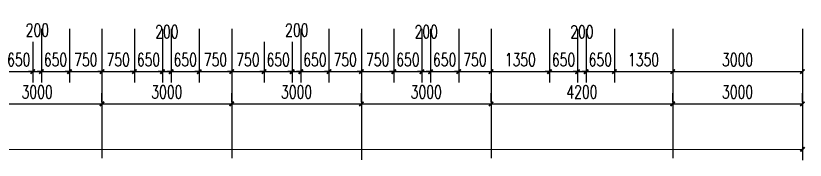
# Model space of a CAD drawing. Header units: millimetres. Extents: x -150677 to 588340, y -254013 to 149700.
# Drawn here: x 191219 to 209477, y 10123 to 13461 of the extents above; entities that cross this region are included whole.
import ezdxf

# ---------------------------------------------------------------- set-up
doc = ezdxf.new("R2010")
doc.units = ezdxf.units.MM
doc.header["$LTSCALE"] = 10
doc.header["$MEASUREMENT"] = 0
doc.layers.add('PUB_DIM', color=3, linetype='Continuous')
doc.styles.add('_TCH_DIM_T3', font='SIMPLEX', dxfattribs={"width": 0.705882, "bigfont": 'GBCBIG'})
doc.dimstyles.new('_TCH_ARCH&&100', dxfattribs={"dimtxt": 297.5, "dimasz": 100, "dimexe": 250, "dimexo": 300, "dimgap": 126.25, "dimtad": 1, "dimdec": 0, "dimzin": 0, "dimdsep": 46, "dimtxsty": '_TCH_DIM_T3', "dimblk": 'ARCHTICK', "dimcen": 0.09, "dimclrt": 7, "dimazin": 2, "dimtfac": 1, "dimtdec": 0, "dimtix": 1, "dimtmove": 2, "dimatfit": 3, "dimfxl": 1, "dimtolj": 1, "dimtzin": 0, "dimarcsym": 0})

# ---------------------------------------------------------------- blocks, each defined once
blk = doc.blocks.new('_ArchTick')
at = {"color": 0, "linetype": 'ByBlock', "const_width": 0.4}
blk.add_lwpolyline([(-0.5, -0.5), (0.5, 0.5)], dxfattribs=at)
blk = doc.blocks.new('*D58')
at = {"layer": 'Defpoints', "color": 0, "transparency": 16777216}
for p in [(193213, 11426), (190213, 11167), (193213, 11167)]:
    blk.add_point(p, dxfattribs=at)
at = {"layer": 'PUB_DIM', "color": 0, "lineweight": -2, "transparency": 16777216}
for p, q in [((190213, 11467), (190213, 11676)), ((193213, 11467), (193213, 11676)), ((190213, 11426), (193213, 11426))]:
    blk.add_line(p, q, dxfattribs=at)
at = {"layer": 'PUB_DIM', "color": 0, "lineweight": -2, "transparency": 16777216, "xscale": 100, "yscale": 100, "zscale": 100, "rotation": 180}
blk.add_blockref('_ArchTick', (190213, 11426), dxfattribs=at)
at = {"layer": 'PUB_DIM', "color": 0, "lineweight": -2, "transparency": 16777216, "xscale": 100, "yscale": 100, "zscale": 100}
blk.add_blockref('_ArchTick', (193213, 11426), dxfattribs=at)
at = {"layer": 'PUB_DIM', "color": 7, "transparency": 16777216, "insert": (191713, 11701), "char_height": 297.5, "attachment_point": 5, "style": '_TCH_DIM_T3'}
blk.add_mtext('\\A1;3000', dxfattribs=at)
blk = doc.blocks.new('*D59')
at = {"layer": 'Defpoints', "color": 0, "transparency": 16777216}
for p in [(196213, 11426), (193213, 11167), (196213, 11167)]:
    blk.add_point(p, dxfattribs=at)
at = {"layer": 'PUB_DIM', "color": 0, "lineweight": -2, "transparency": 16777216}
for p, q in [((193213, 11467), (193213, 11676)), ((196213, 11467), (196213, 11676)), ((193213, 11426), (196213, 11426))]:
    blk.add_line(p, q, dxfattribs=at)
at = {"layer": 'PUB_DIM', "color": 0, "lineweight": -2, "transparency": 16777216, "xscale": 100, "yscale": 100, "zscale": 100, "rotation": 180}
blk.add_blockref('_ArchTick', (193213, 11426), dxfattribs=at)
at = {"layer": 'PUB_DIM', "color": 0, "lineweight": -2, "transparency": 16777216, "xscale": 100, "yscale": 100, "zscale": 100}
blk.add_blockref('_ArchTick', (196213, 11426), dxfattribs=at)
at = {"layer": 'PUB_DIM', "color": 7, "transparency": 16777216, "insert": (194713, 11701), "char_height": 297.5, "attachment_point": 5, "style": '_TCH_DIM_T3'}
blk.add_mtext('\\A1;3000', dxfattribs=at)
blk = doc.blocks.new('*D60')
at = {"layer": 'Defpoints', "color": 0, "transparency": 16777216}
for p in [(199213, 11426), (196213, 11167), (199213, 11167)]:
    blk.add_point(p, dxfattribs=at)
at = {"layer": 'PUB_DIM', "color": 0, "lineweight": -2, "transparency": 16777216}
for p, q in [((196213, 11467), (196213, 11676)), ((199213, 11467), (199213, 11676)), ((196213, 11426), (199213, 11426))]:
    blk.add_line(p, q, dxfattribs=at)
at = {"layer": 'PUB_DIM', "color": 0, "lineweight": -2, "transparency": 16777216, "xscale": 100, "yscale": 100, "zscale": 100, "rotation": 180}
blk.add_blockref('_ArchTick', (196213, 11426), dxfattribs=at)
at = {"layer": 'PUB_DIM', "color": 0, "lineweight": -2, "transparency": 16777216, "xscale": 100, "yscale": 100, "zscale": 100}
blk.add_blockref('_ArchTick', (199213, 11426), dxfattribs=at)
at = {"layer": 'PUB_DIM', "color": 7, "transparency": 16777216, "insert": (197713, 11701), "char_height": 297.5, "attachment_point": 5, "style": '_TCH_DIM_T3'}
blk.add_mtext('\\A1;3000', dxfattribs=at)
blk = doc.blocks.new('*D61')
at = {"layer": 'Defpoints', "color": 0, "transparency": 16777216}
for p in [(202213, 11426), (199213, 11167), (202213, 11167)]:
    blk.add_point(p, dxfattribs=at)
at = {"layer": 'PUB_DIM', "color": 0, "lineweight": -2, "transparency": 16777216}
for p, q in [((199213, 11467), (199213, 11676)), ((202213, 11467), (202213, 11676)), ((199213, 11426), (202213, 11426))]:
    blk.add_line(p, q, dxfattribs=at)
at = {"layer": 'PUB_DIM', "color": 0, "lineweight": -2, "transparency": 16777216, "xscale": 100, "yscale": 100, "zscale": 100, "rotation": 180}
blk.add_blockref('_ArchTick', (199213, 11426), dxfattribs=at)
at = {"layer": 'PUB_DIM', "color": 0, "lineweight": -2, "transparency": 16777216, "xscale": 100, "yscale": 100, "zscale": 100}
blk.add_blockref('_ArchTick', (202213, 11426), dxfattribs=at)
at = {"layer": 'PUB_DIM', "color": 7, "transparency": 16777216, "insert": (200713, 11701), "char_height": 297.5, "attachment_point": 5, "style": '_TCH_DIM_T3'}
blk.add_mtext('\\A1;3000', dxfattribs=at)
blk = doc.blocks.new('*D62')
at = {"layer": 'Defpoints', "color": 0, "transparency": 16777216}
for p in [(206413, 11426), (202213, 11167), (206413, 11167)]:
    blk.add_point(p, dxfattribs=at)
at = {"layer": 'PUB_DIM', "color": 0, "lineweight": -2, "transparency": 16777216}
for p, q in [((202213, 11467), (202213, 11676)), ((206413, 11467), (206413, 11676)), ((202213, 11426), (206413, 11426))]:
    blk.add_line(p, q, dxfattribs=at)
at = {"layer": 'PUB_DIM', "color": 0, "lineweight": -2, "transparency": 16777216, "xscale": 100, "yscale": 100, "zscale": 100, "rotation": 180}
blk.add_blockref('_ArchTick', (202213, 11426), dxfattribs=at)
at = {"layer": 'PUB_DIM', "color": 0, "lineweight": -2, "transparency": 16777216, "xscale": 100, "yscale": 100, "zscale": 100}
blk.add_blockref('_ArchTick', (206413, 11426), dxfattribs=at)
at = {"layer": 'PUB_DIM', "color": 7, "transparency": 16777216, "insert": (204313, 11701), "char_height": 297.5, "attachment_point": 5, "style": '_TCH_DIM_T3'}
blk.add_mtext('\\A1;4200', dxfattribs=at)
blk = doc.blocks.new('*D63')
at = {"layer": 'Defpoints', "color": 0, "transparency": 16777216}
for p in [(209413, 11426), (206413, 11167), (209413, 11167)]:
    blk.add_point(p, dxfattribs=at)
at = {"layer": 'PUB_DIM', "color": 0, "lineweight": -2, "transparency": 16777216}
for p, q in [((206413, 11467), (206413, 11676)), ((209413, 11467), (209413, 11676)), ((206413, 11426), (209413, 11426))]:
    blk.add_line(p, q, dxfattribs=at)
at = {"layer": 'PUB_DIM', "color": 0, "lineweight": -2, "transparency": 16777216, "xscale": 100, "yscale": 100, "zscale": 100, "rotation": 180}
blk.add_blockref('_ArchTick', (206413, 11426), dxfattribs=at)
at = {"layer": 'PUB_DIM', "color": 0, "lineweight": -2, "transparency": 16777216, "xscale": 100, "yscale": 100, "zscale": 100}
blk.add_blockref('_ArchTick', (209413, 11426), dxfattribs=at)
at = {"layer": 'PUB_DIM', "color": 7, "transparency": 16777216, "insert": (207913, 11701), "char_height": 297.5, "attachment_point": 5, "style": '_TCH_DIM_T3'}
blk.add_mtext('\\A1;3000', dxfattribs=at)
blk = doc.blocks.new('*D64')
at = {"layer": 'Defpoints', "color": 0, "transparency": 16777216}
for p in [(148253, 11173), (209413, 11167), (209413, 10373)]:
    blk.add_point(p, dxfattribs=at)
at = {"layer": 'PUB_DIM', "color": 0, "lineweight": -2, "transparency": 16777216}
for p, q in [((148253, 10873), (148253, 10129)), ((209413, 10867), (209413, 10123)), ((148253, 10379), (209413, 10373))]:
    blk.add_line(p, q, dxfattribs=at)
at = {"layer": 'PUB_DIM', "color": 0, "lineweight": -2, "transparency": 16777216, "xscale": 100, "yscale": 100, "zscale": 100}
for p, rotation in [((148253, 10379), 179.9941247959615), ((209413, 10373), 359.9941247959615)]:
    blk.add_blockref('_ArchTick', p, dxfattribs=dict(at, rotation=rotation))
at = {"layer": 'PUB_DIM', "color": 7, "transparency": 16777216, "insert": (178833, 10651), "char_height": 297.5, "attachment_point": 5, "rotation": 359.9941, "style": '_TCH_DIM_T3'}
blk.add_mtext('\\A1;61200', dxfattribs=at)
blk = doc.blocks.new('*D129')
at = {"layer": 'Defpoints', "color": 0, "transparency": 16777216}
for p in [(202213, 13461), (203563, 13461), (203563, 12170)]:
    blk.add_point(p, dxfattribs=at)
at = {"layer": 'PUB_DIM', "color": 0, "lineweight": -2, "transparency": 16777216}
for p, q in [((202213, 13161), (202213, 11920)), ((203563, 13161), (203563, 11920)), ((202213, 12170), (203563, 12170))]:
    blk.add_line(p, q, dxfattribs=at)
at = {"layer": 'PUB_DIM', "color": 0, "lineweight": -2, "transparency": 16777216, "xscale": 100, "yscale": 100, "zscale": 100, "rotation": 180}
blk.add_blockref('_ArchTick', (202213, 12170), dxfattribs=at)
at = {"layer": 'PUB_DIM', "color": 0, "lineweight": -2, "transparency": 16777216, "xscale": 100, "yscale": 100, "zscale": 100}
blk.add_blockref('_ArchTick', (203563, 12170), dxfattribs=at)
at = {"layer": 'PUB_DIM', "color": 7, "transparency": 16777216, "insert": (202888, 12445), "char_height": 297.5, "attachment_point": 5, "style": '_TCH_DIM_T3'}
blk.add_mtext('\\A1;1350', dxfattribs=at)
blk = doc.blocks.new('*D130')
at = {"layer": 'Defpoints', "color": 0, "transparency": 16777216}
for p in [(203563, 13461), (204213, 13461), (204213, 12170)]:
    blk.add_point(p, dxfattribs=at)
at = {"layer": 'PUB_DIM', "color": 0, "lineweight": -2, "transparency": 16777216}
for p, q in [((203563, 13161), (203563, 11920)), ((204213, 13161), (204213, 11920)), ((203563, 12170), (203463, 12170)), ((203563, 12170), (204213, 12170)), ((204213, 12170), (204313, 12170))]:
    blk.add_line(p, q, dxfattribs=at)
at = {"layer": 'PUB_DIM', "color": 0, "lineweight": -2, "transparency": 16777216, "xscale": 100, "yscale": 100, "zscale": 100}
blk.add_blockref('_ArchTick', (203563, 12170), dxfattribs=at)
at = {"layer": 'PUB_DIM', "color": 0, "lineweight": -2, "transparency": 16777216, "xscale": 100, "yscale": 100, "zscale": 100, "rotation": 180}
blk.add_blockref('_ArchTick', (204213, 12170), dxfattribs=at)
at = {"layer": 'PUB_DIM', "color": 7, "transparency": 16777216, "insert": (203888, 12445), "char_height": 297.5, "attachment_point": 5, "style": '_TCH_DIM_T3'}
blk.add_mtext('\\A1;650', dxfattribs=at)
blk = doc.blocks.new('*D131')
at = {"layer": 'Defpoints', "color": 0, "transparency": 16777216}
for p in [(204213, 13461), (204413, 13461), (204413, 12170)]:
    blk.add_point(p, dxfattribs=at)
at = {"layer": 'PUB_DIM', "color": 0, "lineweight": -2, "transparency": 16777216}
for p, q in [((204213, 13161), (204213, 11920)), ((204413, 13161), (204413, 11920)), ((204213, 12170), (204113, 12170)), ((204213, 12170), (204413, 12170)), ((204413, 12170), (204513, 12170))]:
    blk.add_line(p, q, dxfattribs=at)
at = {"layer": 'PUB_DIM', "color": 0, "lineweight": -2, "transparency": 16777216, "xscale": 100, "yscale": 100, "zscale": 100}
blk.add_blockref('_ArchTick', (204213, 12170), dxfattribs=at)
at = {"layer": 'PUB_DIM', "color": 0, "lineweight": -2, "transparency": 16777216, "xscale": 100, "yscale": 100, "zscale": 100, "rotation": 180}
blk.add_blockref('_ArchTick', (204413, 12170), dxfattribs=at)
at = {"layer": 'PUB_DIM', "color": 7, "transparency": 16777216, "insert": (204313, 13090), "char_height": 297.5, "attachment_point": 5, "style": '_TCH_DIM_T3'}
blk.add_mtext('\\A1;200', dxfattribs=at)
blk = doc.blocks.new('*D132')
at = {"layer": 'Defpoints', "color": 0, "transparency": 16777216}
for p in [(204413, 13461), (205063, 13461), (205063, 12170)]:
    blk.add_point(p, dxfattribs=at)
at = {"layer": 'PUB_DIM', "color": 0, "lineweight": -2, "transparency": 16777216}
for p, q in [((204413, 13161), (204413, 11920)), ((205063, 13161), (205063, 11920)), ((204413, 12170), (204313, 12170)), ((204413, 12170), (205063, 12170)), ((205063, 12170), (205163, 12170))]:
    blk.add_line(p, q, dxfattribs=at)
at = {"layer": 'PUB_DIM', "color": 0, "lineweight": -2, "transparency": 16777216, "xscale": 100, "yscale": 100, "zscale": 100}
blk.add_blockref('_ArchTick', (204413, 12170), dxfattribs=at)
at = {"layer": 'PUB_DIM', "color": 0, "lineweight": -2, "transparency": 16777216, "xscale": 100, "yscale": 100, "zscale": 100, "rotation": 180}
blk.add_blockref('_ArchTick', (205063, 12170), dxfattribs=at)
at = {"layer": 'PUB_DIM', "color": 7, "transparency": 16777216, "insert": (204738, 12445), "char_height": 297.5, "attachment_point": 5, "style": '_TCH_DIM_T3'}
blk.add_mtext('\\A1;650', dxfattribs=at)
blk = doc.blocks.new('*D133')
at = {"layer": 'Defpoints', "color": 0, "transparency": 16777216}
for p in [(205063, 13461), (206413, 13461), (206413, 12170)]:
    blk.add_point(p, dxfattribs=at)
at = {"layer": 'PUB_DIM', "color": 0, "lineweight": -2, "transparency": 16777216}
for p, q in [((205063, 13161), (205063, 11920)), ((206413, 13161), (206413, 11920)), ((205063, 12170), (206413, 12170))]:
    blk.add_line(p, q, dxfattribs=at)
at = {"layer": 'PUB_DIM', "color": 0, "lineweight": -2, "transparency": 16777216, "xscale": 100, "yscale": 100, "zscale": 100, "rotation": 180}
blk.add_blockref('_ArchTick', (205063, 12170), dxfattribs=at)
at = {"layer": 'PUB_DIM', "color": 0, "lineweight": -2, "transparency": 16777216, "xscale": 100, "yscale": 100, "zscale": 100}
blk.add_blockref('_ArchTick', (206413, 12170), dxfattribs=at)
at = {"layer": 'PUB_DIM', "color": 7, "transparency": 16777216, "insert": (205738, 12445), "char_height": 297.5, "attachment_point": 5, "style": '_TCH_DIM_T3'}
blk.add_mtext('\\A1;1350', dxfattribs=at)
blk = doc.blocks.new('*D134')
at = {"layer": 'Defpoints', "color": 0, "transparency": 16777216}
for p in [(206413, 13461), (209413, 13461), (209413, 12170)]:
    blk.add_point(p, dxfattribs=at)
at = {"layer": 'PUB_DIM', "color": 0, "lineweight": -2, "transparency": 16777216}
for p, q in [((206413, 13161), (206413, 11920)), ((209413, 13161), (209413, 11920)), ((206413, 12170), (209413, 12170))]:
    blk.add_line(p, q, dxfattribs=at)
at = {"layer": 'PUB_DIM', "color": 0, "lineweight": -2, "transparency": 16777216, "xscale": 100, "yscale": 100, "zscale": 100, "rotation": 180}
blk.add_blockref('_ArchTick', (206413, 12170), dxfattribs=at)
at = {"layer": 'PUB_DIM', "color": 0, "lineweight": -2, "transparency": 16777216, "xscale": 100, "yscale": 100, "zscale": 100}
blk.add_blockref('_ArchTick', (209413, 12170), dxfattribs=at)
at = {"layer": 'PUB_DIM', "color": 7, "transparency": 16777216, "insert": (207913, 12445), "char_height": 297.5, "attachment_point": 5, "style": '_TCH_DIM_T3'}
blk.add_mtext('\\A1;3000', dxfattribs=at)
blk = doc.blocks.new('*D135')
at = {"layer": 'Defpoints', "color": 0, "transparency": 16777216}
for p in [(201463, 13461), (202213, 13461), (202213, 12170)]:
    blk.add_point(p, dxfattribs=at)
at = {"layer": 'PUB_DIM', "color": 0, "lineweight": -2, "transparency": 16777216}
for p, q in [((201463, 13161), (201463, 11920)), ((202213, 13161), (202213, 11920)), ((201463, 12170), (201363, 12170)), ((201463, 12170), (202213, 12170)), ((202213, 12170), (202313, 12170))]:
    blk.add_line(p, q, dxfattribs=at)
at = {"layer": 'PUB_DIM', "color": 0, "lineweight": -2, "transparency": 16777216, "xscale": 100, "yscale": 100, "zscale": 100}
blk.add_blockref('_ArchTick', (201463, 12170), dxfattribs=at)
at = {"layer": 'PUB_DIM', "color": 0, "lineweight": -2, "transparency": 16777216, "xscale": 100, "yscale": 100, "zscale": 100, "rotation": 180}
blk.add_blockref('_ArchTick', (202213, 12170), dxfattribs=at)
at = {"layer": 'PUB_DIM', "color": 7, "transparency": 16777216, "insert": (201838, 12445), "char_height": 297.5, "attachment_point": 5, "style": '_TCH_DIM_T3'}
blk.add_mtext('\\A1;750', dxfattribs=at)
blk = doc.blocks.new('*D136')
at = {"layer": 'Defpoints', "color": 0, "transparency": 16777216}
for p in [(200813, 13461), (201463, 13461), (201463, 12170)]:
    blk.add_point(p, dxfattribs=at)
at = {"layer": 'PUB_DIM', "color": 0, "lineweight": -2, "transparency": 16777216}
for p, q in [((200813, 13161), (200813, 11920)), ((201463, 13161), (201463, 11920)), ((200813, 12170), (200713, 12170)), ((200813, 12170), (201463, 12170)), ((201463, 12170), (201563, 12170))]:
    blk.add_line(p, q, dxfattribs=at)
at = {"layer": 'PUB_DIM', "color": 0, "lineweight": -2, "transparency": 16777216, "xscale": 100, "yscale": 100, "zscale": 100}
blk.add_blockref('_ArchTick', (200813, 12170), dxfattribs=at)
at = {"layer": 'PUB_DIM', "color": 0, "lineweight": -2, "transparency": 16777216, "xscale": 100, "yscale": 100, "zscale": 100, "rotation": 180}
blk.add_blockref('_ArchTick', (201463, 12170), dxfattribs=at)
at = {"layer": 'PUB_DIM', "color": 7, "transparency": 16777216, "insert": (201138, 12445), "char_height": 297.5, "attachment_point": 5, "style": '_TCH_DIM_T3'}
blk.add_mtext('\\A1;650', dxfattribs=at)
blk = doc.blocks.new('*D137')
at = {"layer": 'Defpoints', "color": 0, "transparency": 16777216}
for p in [(200613, 13461), (200813, 13461), (200813, 12170)]:
    blk.add_point(p, dxfattribs=at)
at = {"layer": 'PUB_DIM', "color": 0, "lineweight": -2, "transparency": 16777216}
for p, q in [((200613, 13161), (200613, 11920)), ((200813, 13161), (200813, 11920)), ((200613, 12170), (200513, 12170)), ((200613, 12170), (200813, 12170)), ((200813, 12170), (200913, 12170))]:
    blk.add_line(p, q, dxfattribs=at)
at = {"layer": 'PUB_DIM', "color": 0, "lineweight": -2, "transparency": 16777216, "xscale": 100, "yscale": 100, "zscale": 100}
blk.add_blockref('_ArchTick', (200613, 12170), dxfattribs=at)
at = {"layer": 'PUB_DIM', "color": 0, "lineweight": -2, "transparency": 16777216, "xscale": 100, "yscale": 100, "zscale": 100, "rotation": 180}
blk.add_blockref('_ArchTick', (200813, 12170), dxfattribs=at)
at = {"layer": 'PUB_DIM', "color": 7, "transparency": 16777216, "insert": (200713, 13092), "char_height": 297.5, "attachment_point": 5, "style": '_TCH_DIM_T3'}
blk.add_mtext('\\A1;200', dxfattribs=at)
blk = doc.blocks.new('*D138')
at = {"layer": 'Defpoints', "color": 0, "transparency": 16777216}
for p in [(199963, 13461), (200613, 13461), (200613, 12170)]:
    blk.add_point(p, dxfattribs=at)
at = {"layer": 'PUB_DIM', "color": 0, "lineweight": -2, "transparency": 16777216}
for p, q in [((199963, 13161), (199963, 11920)), ((200613, 13161), (200613, 11920)), ((199963, 12170), (199863, 12170)), ((199963, 12170), (200613, 12170)), ((200613, 12170), (200713, 12170))]:
    blk.add_line(p, q, dxfattribs=at)
at = {"layer": 'PUB_DIM', "color": 0, "lineweight": -2, "transparency": 16777216, "xscale": 100, "yscale": 100, "zscale": 100}
blk.add_blockref('_ArchTick', (199963, 12170), dxfattribs=at)
at = {"layer": 'PUB_DIM', "color": 0, "lineweight": -2, "transparency": 16777216, "xscale": 100, "yscale": 100, "zscale": 100, "rotation": 180}
blk.add_blockref('_ArchTick', (200613, 12170), dxfattribs=at)
at = {"layer": 'PUB_DIM', "color": 7, "transparency": 16777216, "insert": (200288, 12445), "char_height": 297.5, "attachment_point": 5, "style": '_TCH_DIM_T3'}
blk.add_mtext('\\A1;650', dxfattribs=at)
blk = doc.blocks.new('*D139')
at = {"layer": 'Defpoints', "color": 0, "transparency": 16777216}
for p in [(199213, 13461), (199963, 13461), (199963, 12170)]:
    blk.add_point(p, dxfattribs=at)
at = {"layer": 'PUB_DIM', "color": 0, "lineweight": -2, "transparency": 16777216}
for p, q in [((199213, 13161), (199213, 11920)), ((199963, 13161), (199963, 11920)), ((199213, 12170), (199113, 12170)), ((199213, 12170), (199963, 12170)), ((199963, 12170), (200063, 12170))]:
    blk.add_line(p, q, dxfattribs=at)
at = {"layer": 'PUB_DIM', "color": 0, "lineweight": -2, "transparency": 16777216, "xscale": 100, "yscale": 100, "zscale": 100}
blk.add_blockref('_ArchTick', (199213, 12170), dxfattribs=at)
at = {"layer": 'PUB_DIM', "color": 0, "lineweight": -2, "transparency": 16777216, "xscale": 100, "yscale": 100, "zscale": 100, "rotation": 180}
blk.add_blockref('_ArchTick', (199963, 12170), dxfattribs=at)
at = {"layer": 'PUB_DIM', "color": 7, "transparency": 16777216, "insert": (199588, 12445), "char_height": 297.5, "attachment_point": 5, "style": '_TCH_DIM_T3'}
blk.add_mtext('\\A1;750', dxfattribs=at)
blk = doc.blocks.new('*D140')
at = {"layer": 'Defpoints', "color": 0, "transparency": 16777216}
for p in [(198463, 13461), (199213, 13461), (199213, 12170)]:
    blk.add_point(p, dxfattribs=at)
at = {"layer": 'PUB_DIM', "color": 0, "lineweight": -2, "transparency": 16777216}
for p, q in [((198463, 13161), (198463, 11920)), ((199213, 13161), (199213, 11920)), ((198463, 12170), (198363, 12170)), ((198463, 12170), (199213, 12170)), ((199213, 12170), (199313, 12170))]:
    blk.add_line(p, q, dxfattribs=at)
at = {"layer": 'PUB_DIM', "color": 0, "lineweight": -2, "transparency": 16777216, "xscale": 100, "yscale": 100, "zscale": 100}
blk.add_blockref('_ArchTick', (198463, 12170), dxfattribs=at)
at = {"layer": 'PUB_DIM', "color": 0, "lineweight": -2, "transparency": 16777216, "xscale": 100, "yscale": 100, "zscale": 100, "rotation": 180}
blk.add_blockref('_ArchTick', (199213, 12170), dxfattribs=at)
at = {"layer": 'PUB_DIM', "color": 7, "transparency": 16777216, "insert": (198838, 12445), "char_height": 297.5, "attachment_point": 5, "style": '_TCH_DIM_T3'}
blk.add_mtext('\\A1;750', dxfattribs=at)
blk = doc.blocks.new('*D141')
at = {"layer": 'Defpoints', "color": 0, "transparency": 16777216}
for p in [(197813, 13461), (198463, 13461), (198463, 12170)]:
    blk.add_point(p, dxfattribs=at)
at = {"layer": 'PUB_DIM', "color": 0, "lineweight": -2, "transparency": 16777216}
for p, q in [((197813, 13161), (197813, 11920)), ((198463, 13161), (198463, 11920)), ((197813, 12170), (197713, 12170)), ((197813, 12170), (198463, 12170)), ((198463, 12170), (198563, 12170))]:
    blk.add_line(p, q, dxfattribs=at)
at = {"layer": 'PUB_DIM', "color": 0, "lineweight": -2, "transparency": 16777216, "xscale": 100, "yscale": 100, "zscale": 100}
blk.add_blockref('_ArchTick', (197813, 12170), dxfattribs=at)
at = {"layer": 'PUB_DIM', "color": 0, "lineweight": -2, "transparency": 16777216, "xscale": 100, "yscale": 100, "zscale": 100, "rotation": 180}
blk.add_blockref('_ArchTick', (198463, 12170), dxfattribs=at)
at = {"layer": 'PUB_DIM', "color": 7, "transparency": 16777216, "insert": (198138, 12445), "char_height": 297.5, "attachment_point": 5, "style": '_TCH_DIM_T3'}
blk.add_mtext('\\A1;650', dxfattribs=at)
blk = doc.blocks.new('*D142')
at = {"layer": 'Defpoints', "color": 0, "transparency": 16777216}
for p in [(197613, 13161), (197813, 13161), (197813, 12170)]:
    blk.add_point(p, dxfattribs=at)
at = {"layer": 'PUB_DIM', "color": 0, "lineweight": -2, "transparency": 16777216}
for p, q in [((197613, 12861), (197613, 11920)), ((197813, 12861), (197813, 11920)), ((197613, 12170), (197513, 12170)), ((197613, 12170), (197813, 12170)), ((197813, 12170), (197913, 12170))]:
    blk.add_line(p, q, dxfattribs=at)
at = {"layer": 'PUB_DIM', "color": 0, "lineweight": -2, "transparency": 16777216, "xscale": 100, "yscale": 100, "zscale": 100}
blk.add_blockref('_ArchTick', (197613, 12170), dxfattribs=at)
at = {"layer": 'PUB_DIM', "color": 0, "lineweight": -2, "transparency": 16777216, "xscale": 100, "yscale": 100, "zscale": 100, "rotation": 180}
blk.add_blockref('_ArchTick', (197813, 12170), dxfattribs=at)
at = {"layer": 'PUB_DIM', "color": 7, "transparency": 16777216, "insert": (197718, 13129), "char_height": 297.5, "attachment_point": 5, "style": '_TCH_DIM_T3'}
blk.add_mtext('\\A1;200', dxfattribs=at)
blk = doc.blocks.new('*D143')
at = {"layer": 'Defpoints', "color": 0, "transparency": 16777216}
for p in [(196963, 13161), (197613, 13161), (197613, 12170)]:
    blk.add_point(p, dxfattribs=at)
at = {"layer": 'PUB_DIM', "color": 0, "lineweight": -2, "transparency": 16777216}
for p, q in [((196963, 12861), (196963, 11920)), ((197613, 12861), (197613, 11920)), ((196963, 12170), (196863, 12170)), ((196963, 12170), (197613, 12170)), ((197613, 12170), (197713, 12170))]:
    blk.add_line(p, q, dxfattribs=at)
at = {"layer": 'PUB_DIM', "color": 0, "lineweight": -2, "transparency": 16777216, "xscale": 100, "yscale": 100, "zscale": 100}
blk.add_blockref('_ArchTick', (196963, 12170), dxfattribs=at)
at = {"layer": 'PUB_DIM', "color": 0, "lineweight": -2, "transparency": 16777216, "xscale": 100, "yscale": 100, "zscale": 100, "rotation": 180}
blk.add_blockref('_ArchTick', (197613, 12170), dxfattribs=at)
at = {"layer": 'PUB_DIM', "color": 7, "transparency": 16777216, "insert": (197288, 12445), "char_height": 297.5, "attachment_point": 5, "style": '_TCH_DIM_T3'}
blk.add_mtext('\\A1;650', dxfattribs=at)
blk = doc.blocks.new('*D144')
at = {"layer": 'Defpoints', "color": 0, "transparency": 16777216}
for p in [(196213, 13161), (196963, 13161), (196963, 12170)]:
    blk.add_point(p, dxfattribs=at)
at = {"layer": 'PUB_DIM', "color": 0, "lineweight": -2, "transparency": 16777216}
for p, q in [((196213, 12861), (196213, 11920)), ((196963, 12861), (196963, 11920)), ((196213, 12170), (196113, 12170)), ((196213, 12170), (196963, 12170)), ((196963, 12170), (197063, 12170))]:
    blk.add_line(p, q, dxfattribs=at)
at = {"layer": 'PUB_DIM', "color": 0, "lineweight": -2, "transparency": 16777216, "xscale": 100, "yscale": 100, "zscale": 100}
blk.add_blockref('_ArchTick', (196213, 12170), dxfattribs=at)
at = {"layer": 'PUB_DIM', "color": 0, "lineweight": -2, "transparency": 16777216, "xscale": 100, "yscale": 100, "zscale": 100, "rotation": 180}
blk.add_blockref('_ArchTick', (196963, 12170), dxfattribs=at)
at = {"layer": 'PUB_DIM', "color": 7, "transparency": 16777216, "insert": (196588, 12445), "char_height": 297.5, "attachment_point": 5, "style": '_TCH_DIM_T3'}
blk.add_mtext('\\A1;750', dxfattribs=at)
blk = doc.blocks.new('*D145')
at = {"layer": 'Defpoints', "color": 0, "transparency": 16777216}
for p in [(195463, 13461), (196213, 13461), (196213, 12170)]:
    blk.add_point(p, dxfattribs=at)
at = {"layer": 'PUB_DIM', "color": 0, "lineweight": -2, "transparency": 16777216}
for p, q in [((195463, 13161), (195463, 11920)), ((196213, 13161), (196213, 11920)), ((195463, 12170), (195363, 12170)), ((195463, 12170), (196213, 12170)), ((196213, 12170), (196313, 12170))]:
    blk.add_line(p, q, dxfattribs=at)
at = {"layer": 'PUB_DIM', "color": 0, "lineweight": -2, "transparency": 16777216, "xscale": 100, "yscale": 100, "zscale": 100}
blk.add_blockref('_ArchTick', (195463, 12170), dxfattribs=at)
at = {"layer": 'PUB_DIM', "color": 0, "lineweight": -2, "transparency": 16777216, "xscale": 100, "yscale": 100, "zscale": 100, "rotation": 180}
blk.add_blockref('_ArchTick', (196213, 12170), dxfattribs=at)
at = {"layer": 'PUB_DIM', "color": 7, "transparency": 16777216, "insert": (195838, 12445), "char_height": 297.5, "attachment_point": 5, "style": '_TCH_DIM_T3'}
blk.add_mtext('\\A1;750', dxfattribs=at)
blk = doc.blocks.new('*D146')
at = {"layer": 'Defpoints', "color": 0, "transparency": 16777216}
for p in [(194813, 13461), (195463, 13461), (195463, 12170)]:
    blk.add_point(p, dxfattribs=at)
at = {"layer": 'PUB_DIM', "color": 0, "lineweight": -2, "transparency": 16777216}
for p, q in [((194813, 13161), (194813, 11920)), ((195463, 13161), (195463, 11920)), ((194813, 12170), (194713, 12170)), ((194813, 12170), (195463, 12170)), ((195463, 12170), (195563, 12170))]:
    blk.add_line(p, q, dxfattribs=at)
at = {"layer": 'PUB_DIM', "color": 0, "lineweight": -2, "transparency": 16777216, "xscale": 100, "yscale": 100, "zscale": 100}
blk.add_blockref('_ArchTick', (194813, 12170), dxfattribs=at)
at = {"layer": 'PUB_DIM', "color": 0, "lineweight": -2, "transparency": 16777216, "xscale": 100, "yscale": 100, "zscale": 100, "rotation": 180}
blk.add_blockref('_ArchTick', (195463, 12170), dxfattribs=at)
at = {"layer": 'PUB_DIM', "color": 7, "transparency": 16777216, "insert": (195138, 12445), "char_height": 297.5, "attachment_point": 5, "style": '_TCH_DIM_T3'}
blk.add_mtext('\\A1;650', dxfattribs=at)
blk = doc.blocks.new('*D147')
at = {"layer": 'Defpoints', "color": 0, "transparency": 16777216}
for p in [(194613, 13461), (194813, 13461), (194813, 12170)]:
    blk.add_point(p, dxfattribs=at)
at = {"layer": 'PUB_DIM', "color": 0, "lineweight": -2, "transparency": 16777216}
for p, q in [((194613, 13161), (194613, 11920)), ((194813, 13161), (194813, 11920)), ((194613, 12170), (194513, 12170)), ((194613, 12170), (194813, 12170)), ((194813, 12170), (194913, 12170))]:
    blk.add_line(p, q, dxfattribs=at)
at = {"layer": 'PUB_DIM', "color": 0, "lineweight": -2, "transparency": 16777216, "xscale": 100, "yscale": 100, "zscale": 100}
blk.add_blockref('_ArchTick', (194613, 12170), dxfattribs=at)
at = {"layer": 'PUB_DIM', "color": 0, "lineweight": -2, "transparency": 16777216, "xscale": 100, "yscale": 100, "zscale": 100, "rotation": 180}
blk.add_blockref('_ArchTick', (194813, 12170), dxfattribs=at)
at = {"layer": 'PUB_DIM', "color": 7, "transparency": 16777216, "insert": (194713, 13092), "char_height": 297.5, "attachment_point": 5, "style": '_TCH_DIM_T3'}
blk.add_mtext('\\A1;200', dxfattribs=at)
blk = doc.blocks.new('*D148')
at = {"layer": 'Defpoints', "color": 0, "transparency": 16777216}
for p in [(193963, 13461), (194613, 13461), (194613, 12170)]:
    blk.add_point(p, dxfattribs=at)
at = {"layer": 'PUB_DIM', "color": 0, "lineweight": -2, "transparency": 16777216}
for p, q in [((193963, 13161), (193963, 11920)), ((194613, 13161), (194613, 11920)), ((193963, 12170), (193863, 12170)), ((193963, 12170), (194613, 12170)), ((194613, 12170), (194713, 12170))]:
    blk.add_line(p, q, dxfattribs=at)
at = {"layer": 'PUB_DIM', "color": 0, "lineweight": -2, "transparency": 16777216, "xscale": 100, "yscale": 100, "zscale": 100}
blk.add_blockref('_ArchTick', (193963, 12170), dxfattribs=at)
at = {"layer": 'PUB_DIM', "color": 0, "lineweight": -2, "transparency": 16777216, "xscale": 100, "yscale": 100, "zscale": 100, "rotation": 180}
blk.add_blockref('_ArchTick', (194613, 12170), dxfattribs=at)
at = {"layer": 'PUB_DIM', "color": 7, "transparency": 16777216, "insert": (194288, 12445), "char_height": 297.5, "attachment_point": 5, "style": '_TCH_DIM_T3'}
blk.add_mtext('\\A1;650', dxfattribs=at)
blk = doc.blocks.new('*D149')
at = {"layer": 'Defpoints', "color": 0, "transparency": 16777216}
for p in [(193213, 13461), (193963, 13461), (193963, 12170)]:
    blk.add_point(p, dxfattribs=at)
at = {"layer": 'PUB_DIM', "color": 0, "lineweight": -2, "transparency": 16777216}
for p, q in [((193213, 13161), (193213, 11920)), ((193963, 13161), (193963, 11920)), ((193213, 12170), (193113, 12170)), ((193213, 12170), (193963, 12170)), ((193963, 12170), (194063, 12170))]:
    blk.add_line(p, q, dxfattribs=at)
at = {"layer": 'PUB_DIM', "color": 0, "lineweight": -2, "transparency": 16777216, "xscale": 100, "yscale": 100, "zscale": 100}
blk.add_blockref('_ArchTick', (193213, 12170), dxfattribs=at)
at = {"layer": 'PUB_DIM', "color": 0, "lineweight": -2, "transparency": 16777216, "xscale": 100, "yscale": 100, "zscale": 100, "rotation": 180}
blk.add_blockref('_ArchTick', (193963, 12170), dxfattribs=at)
at = {"layer": 'PUB_DIM', "color": 7, "transparency": 16777216, "insert": (193588, 12445), "char_height": 297.5, "attachment_point": 5, "style": '_TCH_DIM_T3'}
blk.add_mtext('\\A1;750', dxfattribs=at)
blk = doc.blocks.new('*D150')
at = {"layer": 'Defpoints', "color": 0, "transparency": 16777216}
for p in [(192463, 13461), (193213, 13461), (193213, 12170)]:
    blk.add_point(p, dxfattribs=at)
at = {"layer": 'PUB_DIM', "color": 0, "lineweight": -2, "transparency": 16777216}
for p, q in [((192463, 13161), (192463, 11920)), ((193213, 13161), (193213, 11920)), ((192463, 12170), (192363, 12170)), ((192463, 12170), (193213, 12170)), ((193213, 12170), (193313, 12170))]:
    blk.add_line(p, q, dxfattribs=at)
at = {"layer": 'PUB_DIM', "color": 0, "lineweight": -2, "transparency": 16777216, "xscale": 100, "yscale": 100, "zscale": 100}
blk.add_blockref('_ArchTick', (192463, 12170), dxfattribs=at)
at = {"layer": 'PUB_DIM', "color": 0, "lineweight": -2, "transparency": 16777216, "xscale": 100, "yscale": 100, "zscale": 100, "rotation": 180}
blk.add_blockref('_ArchTick', (193213, 12170), dxfattribs=at)
at = {"layer": 'PUB_DIM', "color": 7, "transparency": 16777216, "insert": (192838, 12445), "char_height": 297.5, "attachment_point": 5, "style": '_TCH_DIM_T3'}
blk.add_mtext('\\A1;750', dxfattribs=at)
blk = doc.blocks.new('*D151')
at = {"layer": 'Defpoints', "color": 0, "transparency": 16777216}
for p in [(191813, 13461), (192463, 13461), (192463, 12170)]:
    blk.add_point(p, dxfattribs=at)
at = {"layer": 'PUB_DIM', "color": 0, "lineweight": -2, "transparency": 16777216}
for p, q in [((191813, 13161), (191813, 11920)), ((192463, 13161), (192463, 11920)), ((191813, 12170), (191713, 12170)), ((191813, 12170), (192463, 12170)), ((192463, 12170), (192563, 12170))]:
    blk.add_line(p, q, dxfattribs=at)
at = {"layer": 'PUB_DIM', "color": 0, "lineweight": -2, "transparency": 16777216, "xscale": 100, "yscale": 100, "zscale": 100}
blk.add_blockref('_ArchTick', (191813, 12170), dxfattribs=at)
at = {"layer": 'PUB_DIM', "color": 0, "lineweight": -2, "transparency": 16777216, "xscale": 100, "yscale": 100, "zscale": 100, "rotation": 180}
blk.add_blockref('_ArchTick', (192463, 12170), dxfattribs=at)
at = {"layer": 'PUB_DIM', "color": 7, "transparency": 16777216, "insert": (192138, 12445), "char_height": 297.5, "attachment_point": 5, "style": '_TCH_DIM_T3'}
blk.add_mtext('\\A1;650', dxfattribs=at)
blk = doc.blocks.new('*D152')
at = {"layer": 'Defpoints', "color": 0, "transparency": 16777216}
for p in [(191613, 13161), (191813, 13161), (191813, 12172)]:
    blk.add_point(p, dxfattribs=at)
at = {"layer": 'PUB_DIM', "color": 0, "lineweight": -2, "transparency": 16777216}
for p, q in [((191613, 12861), (191613, 11922)), ((191813, 12861), (191813, 11922)), ((191613, 12172), (191513, 12172)), ((191613, 12172), (191813, 12172)), ((191813, 12172), (191913, 12172))]:
    blk.add_line(p, q, dxfattribs=at)
at = {"layer": 'PUB_DIM', "color": 0, "lineweight": -2, "transparency": 16777216, "xscale": 100, "yscale": 100, "zscale": 100}
blk.add_blockref('_ArchTick', (191613, 12172), dxfattribs=at)
at = {"layer": 'PUB_DIM', "color": 0, "lineweight": -2, "transparency": 16777216, "xscale": 100, "yscale": 100, "zscale": 100, "rotation": 180}
blk.add_blockref('_ArchTick', (191813, 12172), dxfattribs=at)
at = {"layer": 'PUB_DIM', "color": 7, "transparency": 16777216, "insert": (191718, 13129), "char_height": 297.5, "attachment_point": 5, "style": '_TCH_DIM_T3'}
blk.add_mtext('\\A1;200', dxfattribs=at)
blk = doc.blocks.new('*D153')
at = {"layer": 'Defpoints', "color": 0, "transparency": 16777216}
for p in [(190963, 13161), (191613, 13161), (191613, 12172)]:
    blk.add_point(p, dxfattribs=at)
at = {"layer": 'PUB_DIM', "color": 0, "lineweight": -2, "transparency": 16777216}
for p, q in [((190963, 12861), (190963, 11922)), ((191613, 12861), (191613, 11922)), ((190963, 12172), (190863, 12172)), ((190963, 12172), (191613, 12172)), ((191613, 12172), (191713, 12172))]:
    blk.add_line(p, q, dxfattribs=at)
at = {"layer": 'PUB_DIM', "color": 0, "lineweight": -2, "transparency": 16777216, "xscale": 100, "yscale": 100, "zscale": 100}
blk.add_blockref('_ArchTick', (190963, 12172), dxfattribs=at)
at = {"layer": 'PUB_DIM', "color": 0, "lineweight": -2, "transparency": 16777216, "xscale": 100, "yscale": 100, "zscale": 100, "rotation": 180}
blk.add_blockref('_ArchTick', (191613, 12172), dxfattribs=at)
at = {"layer": 'PUB_DIM', "color": 7, "transparency": 16777216, "insert": (191288, 12447), "char_height": 297.5, "attachment_point": 5, "style": '_TCH_DIM_T3'}
blk.add_mtext('\\A1;650', dxfattribs=at)

msp = doc.modelspace()

# ---------------------------------------------------------------- linework, layer by layer
at = {"layer": 'PUB_DIM'}
for p, q in [((193213.1, 12169.7), (193213.1, 10169.7)), ((196213.1, 12169.7), (196213.1, 10169.7)), ((199213.1, 12169.7), (199213.1, 10131.4)), ((202213.1, 12169.7), (202213.1, 10169.7)), ((206413.1, 12169.7), (206413.1, 10169.7)), ((209413.1, 12169.7), (209413.1, 10169.7))]:
    msp.add_line(p, q, dxfattribs=at)

# ---------------------------------------------------------------- dimensions: what is measured, and where the dimension line sits
for p1, p2, distance, picture, middle in [((191813.1, 13460.5), (192463.1, 13460.5), -1290.8, '*D151', (192138.1, 12444.7)), ((192463.1, 13460.5), (193213.1, 13460.5), -1290.8, '*D150', (192838.1, 12444.7)), ((193213.1, 13460.5), (193963.1, 13460.5), -1290.8, '*D149', (193588.1, 12444.7)), ((193963.1, 13460.5), (194613.1, 13460.5), -1290.8, '*D148', (194288.1, 12444.7)), ((194813.1, 13460.5), (195463.1, 13460.5), -1290.8, '*D146', (195138.1, 12444.7)), ((195463.1, 13460.5), (196213.1, 13460.5), -1290.8, '*D145', (195838.1, 12444.7)), ((197813.1, 13460.5), (198463.1, 13460.5), -1290.8, '*D141', (198138.1, 12444.7)), ((198463.1, 13460.5), (199213.1, 13460.5), -1290.8, '*D140', (198838.1, 12444.7)), ((199213.1, 13460.5), (199963.1, 13460.5), -1290.8, '*D139', (199588.1, 12444.7)), ((199963.1, 13460.5), (200613.1, 13460.5), -1290.8, '*D138', (200288.1, 12444.7)), ((200813.1, 13460.5), (201463.1, 13460.5), -1290.8, '*D136', (201138.1, 12444.7)), ((201463.1, 13460.5), (202213.1, 13460.5), -1290.8, '*D135', (201838.1, 12444.7)), ((202213.1, 13460.5), (203563.1, 13460.5), -1290.8, '*D129', (202888.1, 12444.7)), ((203563.1, 13460.5), (204213.1, 13460.5), -1290.8, '*D130', (203888.1, 12444.7)), ((204413.1, 13460.5), (205063.1, 13460.5), -1290.8, '*D132', (204738.1, 12444.7)), ((205063.1, 13460.5), (206413.1, 13460.5), -1290.8, '*D133', (205738.1, 12444.7)), ((206413.1, 13460.5), (209413.1, 13460.5), -1290.8, '*D134', (207913.1, 12444.7)), ((190963.1, 13160.5), (191613.1, 13160.5), -988.3, '*D153', (191288.1, 12447.2)), ((196213.1, 13160.5), (196963.1, 13160.5), -990.8, '*D144', (196588.1, 12444.7)), ((196963.1, 13160.5), (197613.1, 13160.5), -990.8, '*D143', (197288.1, 12444.7)), ((190213.1, 11166.6), (193213.1, 11166.6), 259.2, '*D58', (191713.1, 11700.8)), ((193213.1, 11166.6), (196213.1, 11166.6), 259.2, '*D59', (194713.1, 11700.8)), ((196213.1, 11166.6), (199213.1, 11166.6), 259.2, '*D60', (197713.1, 11700.8)), ((199213.1, 11166.6), (202213.1, 11166.6), 259.2, '*D61', (200713.1, 11700.8)), ((202213.1, 11166.6), (206413.1, 11166.6), 259.2, '*D62', (204313.1, 11700.8)), ((206413.1, 11166.6), (209413.1, 11166.6), 259.2, '*D63', (207913.1, 11700.8))]:
    dim = msp.add_aligned_dim(p1=p1, p2=p2, distance=distance, dimstyle='_TCH_ARCH&&100', dxfattribs=at)
    dim.commit()
    dim.dimension.update_dxf_attribs({"geometry": picture, "text_midpoint": middle})
for base, p1, p2, picture, middle in [((194813.1, 12169.7), (194613.1, 13460.5), (194813.1, 13460.5), '*D147', (194713.1, 13092.2)), ((200813.1, 12169.7), (200613.1, 13460.5), (200813.1, 13460.5), '*D137', (200713.1, 13092.2)), ((204413.1, 12169.7), (204213.1, 13460.5), (204413.1, 13460.5), '*D131', (204313.1, 13090.3)), ((191813.1, 12172.2), (191613.1, 13160.5), (191813.1, 13160.5), '*D152', (191717.6, 13128.8)), ((197813.1, 12169.7), (197613.1, 13160.5), (197813.1, 13160.5), '*D142', (197717.6, 13128.8))]:
    dim = msp.add_linear_dim(base=base, p1=p1, p2=p2, angle=0, dimstyle='_TCH_ARCH&&100', dxfattribs=at)
    dim.commit()
    dim.dimension.update_dxf_attribs({"geometry": picture, "text_midpoint": middle, "dimtype": 129})
dim = msp.add_aligned_dim(p1=(148253.1, 11172.9), p2=(209413.1, 11166.6), distance=-793.4, text='61200', dimstyle='_TCH_ARCH&&100', dxfattribs=at)
dim.commit()
dim.dimension.update_dxf_attribs({"geometry": '*D64', "text_midpoint": (178833.1, 10651.3)})

doc.saveas('drawing.dxf')
